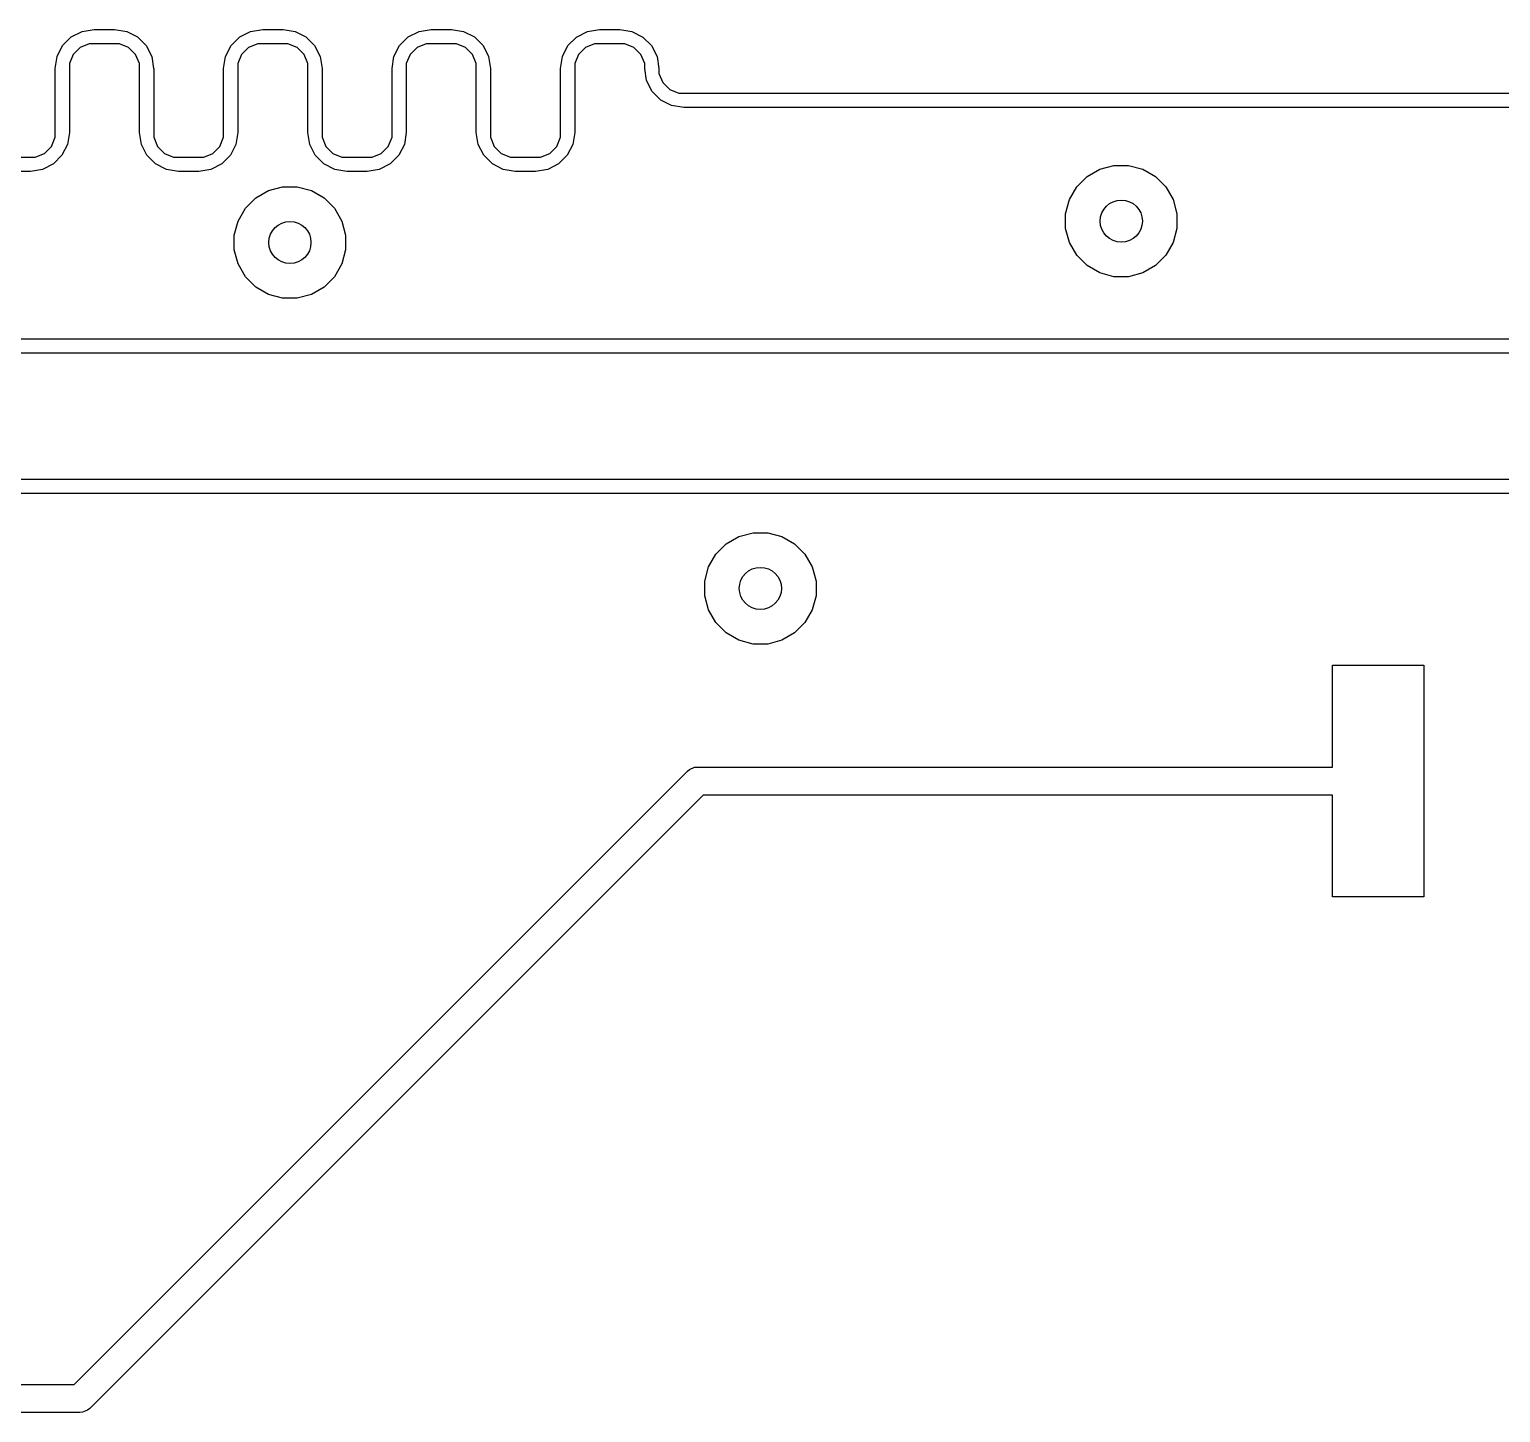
# Model space of a CAD drawing. Extents: x 0.98 to 8.13, y -3.46 to -0.83.
# Drawn here: x 5.6551 to 6.0678, y -2.7598 to -2.3718 of the extents above; entities that cross this region are included whole.
import ezdxf

# ---------------------------------------------------------------- set-up
doc = ezdxf.new("R2010")
doc.units = 0
doc.header["$MEASUREMENT"] = 0
doc.layers.add('BLACK', color=7, linetype='CONTINUOUS')

msp = doc.modelspace()

# ---------------------------------------------------------------- linework, layer by layer
at = {"layer": 'BLACK', "linetype": 'CONTINUOUS'}
for p, q in [((5.66689, -2.37391), (5.66995, -2.37235)), ((5.66995, -2.37235), (5.67333, -2.37181)), ((5.67333, -2.37181), (5.67333, -2.37181)), ((5.67333, -2.37181), (5.67904, -2.37181)), ((5.67904, -2.37181), (5.67904, -2.37181)), ((5.67904, -2.37181), (5.68243, -2.37235)), ((5.68243, -2.37235), (5.68548, -2.37391)), ((5.71414, -2.37391), (5.71719, -2.37235)), ((5.71719, -2.37235), (5.72058, -2.37181)), ((5.72058, -2.37181), (5.72058, -2.37181)), ((5.72058, -2.37181), (5.72628, -2.37181)), ((5.72628, -2.37181), (5.72628, -2.37181)), ((5.72628, -2.37181), (5.72967, -2.37235)), ((5.72967, -2.37235), (5.73272, -2.37391)), ((5.76138, -2.37391), (5.76444, -2.37235)), ((5.76444, -2.37235), (5.76782, -2.37181)), ((5.76782, -2.37181), (5.76782, -2.37181)), ((5.76782, -2.37181), (5.77353, -2.37181)), ((5.77353, -2.37181), (5.77353, -2.37181)), ((5.77353, -2.37181), (5.77691, -2.37235)), ((5.77691, -2.37235), (5.77997, -2.37391)), ((5.80862, -2.37395), (5.81167, -2.37239)), ((5.81167, -2.37239), (5.81504, -2.37186)), ((5.81504, -2.37186), (5.81504, -2.37186)), ((5.81504, -2.37186), (5.81505, -2.37186)), ((5.81505, -2.37186), (5.81505, -2.37186)), ((5.81505, -2.37186), (5.82079, -2.37186)), ((5.82079, -2.37186), (5.82079, -2.37186)), ((5.82079, -2.37186), (5.82079, -2.37186)), ((5.82079, -2.37186), (5.82417, -2.37239)), ((5.82417, -2.37239), (5.82722, -2.37395)), ((5.66291, -2.37939), (5.66447, -2.37633)), ((5.66447, -2.37633), (5.66689, -2.37391)), ((5.66939, -2.37687), (5.66743, -2.37883)), ((5.67195, -2.37581), (5.66939, -2.37687)), ((5.67333, -2.37581), (5.67195, -2.37581)), ((5.67904, -2.37581), (5.67333, -2.37581)), ((5.67333, -2.37581), (5.67333, -2.37581)), ((5.68042, -2.37581), (5.67904, -2.37581)), ((5.67904, -2.37581), (5.67904, -2.37581)), ((5.67904, -2.37581), (5.67904, -2.37581)), ((5.68298, -2.37687), (5.68042, -2.37581)), ((5.68494, -2.37883), (5.68298, -2.37687)), ((5.68548, -2.37391), (5.6879, -2.37633)), ((5.6879, -2.37633), (5.68946, -2.37939)), ((5.71016, -2.37939), (5.71171, -2.37633)), ((5.71171, -2.37633), (5.71414, -2.37391)), ((5.71664, -2.37687), (5.71468, -2.37883)), ((5.71919, -2.37581), (5.71664, -2.37687)), ((5.72057, -2.37581), (5.71919, -2.37581)), ((5.72058, -2.37581), (5.72057, -2.37581)), ((5.72628, -2.37581), (5.72058, -2.37581)), ((5.72767, -2.37581), (5.72628, -2.37581)), ((5.72628, -2.37581), (5.72628, -2.37581)), ((5.72628, -2.37581), (5.72628, -2.37581)), ((5.73022, -2.37687), (5.72767, -2.37581)), ((5.73218, -2.37883), (5.73022, -2.37687)), ((5.73272, -2.37391), (5.73515, -2.37633)), ((5.73515, -2.37633), (5.7367, -2.37939)), ((5.7574, -2.37939), (5.75896, -2.37633)), ((5.75896, -2.37633), (5.76138, -2.37391)), ((5.76388, -2.37687), (5.76192, -2.37883)), ((5.76644, -2.37581), (5.76388, -2.37687)), ((5.76781, -2.37581), (5.76644, -2.37581)), ((5.76782, -2.37581), (5.76781, -2.37581)), ((5.77353, -2.37581), (5.76782, -2.37581)), ((5.77491, -2.37581), (5.77353, -2.37581)), ((5.77353, -2.37581), (5.77353, -2.37581)), ((5.77353, -2.37581), (5.77353, -2.37581)), ((5.77747, -2.37687), (5.77491, -2.37581)), ((5.77943, -2.37883), (5.77747, -2.37687)), ((5.77997, -2.37391), (5.78239, -2.37633)), ((5.78239, -2.37633), (5.78395, -2.37939)), ((5.80464, -2.37942), (5.8062, -2.37637)), ((5.8062, -2.37637), (5.80862, -2.37395)), ((5.81112, -2.37691), (5.80916, -2.37886)), ((5.81367, -2.37586), (5.81112, -2.37691)), ((5.81504, -2.37586), (5.81367, -2.37586)), ((5.81505, -2.37586), (5.81504, -2.37586)), ((5.82079, -2.37586), (5.81505, -2.37586)), ((5.81505, -2.37586), (5.81505, -2.37586)), ((5.82217, -2.37586), (5.82079, -2.37586)), ((5.82472, -2.37691), (5.82217, -2.37586)), ((5.82667, -2.37887), (5.82472, -2.37691)), ((5.82722, -2.37395), (5.82964, -2.37637)), ((5.82964, -2.37637), (5.83119, -2.37942)), ((5.66238, -2.38277), (5.66291, -2.37939)), ((5.66743, -2.37883), (5.66638, -2.38139)), ((5.686, -2.38139), (5.68494, -2.37883)), ((5.68946, -2.37939), (5.68999, -2.38273)), ((5.70962, -2.38277), (5.71016, -2.37939)), ((5.71468, -2.37883), (5.71362, -2.38139)), ((5.73324, -2.38139), (5.73218, -2.37883)), ((5.7367, -2.37939), (5.73723, -2.38273)), ((5.75686, -2.38277), (5.7574, -2.37939)), ((5.76192, -2.37883), (5.76086, -2.38139)), ((5.78048, -2.38139), (5.77943, -2.37883)), ((5.78395, -2.37939), (5.78448, -2.38273)), ((5.80411, -2.3828), (5.80464, -2.37942)), ((5.80916, -2.37886), (5.80811, -2.38142)), ((5.82773, -2.38142), (5.82667, -2.37887)), ((5.83119, -2.37942), (5.83173, -2.38279)), ((5.66238, -2.39173), (5.66238, -2.38277)), ((5.66238, -2.38277), (5.66238, -2.38277)), ((5.66638, -2.38139), (5.66638, -2.38277)), ((5.66638, -2.38277), (5.66638, -2.38277)), ((5.66638, -2.38277), (5.66638, -2.38277)), ((5.66638, -2.38277), (5.66638, -2.39173)), ((5.686, -2.38277), (5.686, -2.38139)), ((5.686, -2.39173), (5.686, -2.38277)), ((5.686, -2.38277), (5.686, -2.38277)), ((5.686, -2.38277), (5.686, -2.38277)), ((5.686, -2.38277), (5.686, -2.38277)), ((5.68999, -2.38273), (5.69, -2.38277)), ((5.69, -2.38277), (5.69, -2.39173)), ((5.70962, -2.39173), (5.70962, -2.38277)), ((5.70962, -2.38277), (5.70962, -2.38277)), ((5.71362, -2.38139), (5.71362, -2.38277)), ((5.71362, -2.38277), (5.71362, -2.38277)), ((5.71362, -2.38277), (5.71362, -2.38277)), ((5.71362, -2.38277), (5.71362, -2.39173)), ((5.73324, -2.38277), (5.73324, -2.38139)), ((5.73324, -2.39173), (5.73324, -2.38277)), ((5.73324, -2.38277), (5.73324, -2.38277)), ((5.73324, -2.38277), (5.73324, -2.38277)), ((5.73324, -2.38277), (5.73324, -2.38277)), ((5.73723, -2.38273), (5.73724, -2.38277)), ((5.73724, -2.38277), (5.73724, -2.39173)), ((5.75686, -2.39173), (5.75686, -2.38277)), ((5.75686, -2.38277), (5.75686, -2.38277)), ((5.76086, -2.38139), (5.76086, -2.38277)), ((5.76086, -2.38277), (5.76086, -2.38277)), ((5.76086, -2.38277), (5.76086, -2.38277)), ((5.76086, -2.38277), (5.76086, -2.39173)), ((5.78048, -2.38277), (5.78048, -2.38139)), ((5.78049, -2.38277), (5.78048, -2.38277)), ((5.78049, -2.39173), (5.78049, -2.38277)), ((5.78049, -2.38277), (5.78049, -2.38277)), ((5.78049, -2.38277), (5.78049, -2.38277)), ((5.78448, -2.38273), (5.78449, -2.38277)), ((5.78449, -2.38277), (5.78449, -2.39173)), ((5.80411, -2.39173), (5.80411, -2.3828)), ((5.80411, -2.3828), (5.80411, -2.3828)), ((5.80811, -2.38142), (5.80811, -2.3828)), ((5.80811, -2.3828), (5.80811, -2.3828)), ((5.80811, -2.3828), (5.80811, -2.39173)), ((5.82773, -2.3828), (5.82773, -2.38142)), ((5.82773, -2.38281), (5.82773, -2.3828)), ((5.82773, -2.3828), (5.82773, -2.3828)), ((5.82827, -2.38617), (5.82773, -2.38281)), ((5.83173, -2.38279), (5.83173, -2.3828)), ((5.83173, -2.3828), (5.83173, -2.3828)), ((5.83173, -2.3828), (5.83173, -2.3828)), ((5.83173, -2.3828), (5.83173, -2.3828)), ((5.83173, -2.3828), (5.83173, -2.3828)), ((5.83173, -2.3828), (5.83173, -2.38417)), ((5.83173, -2.38417), (5.83279, -2.38672)), ((5.82982, -2.38922), (5.82827, -2.38617)), ((5.83224, -2.39164), (5.82982, -2.38922)), ((5.83279, -2.38672), (5.83474, -2.38868)), ((5.83474, -2.38868), (5.83729, -2.38973)), ((5.66238, -2.40069), (5.66238, -2.39173)), ((5.66638, -2.39173), (5.66638, -2.40069)), ((5.686, -2.40069), (5.686, -2.39173)), ((5.69, -2.39173), (5.69, -2.40069)), ((5.70962, -2.40069), (5.70962, -2.39173)), ((5.71362, -2.39173), (5.71362, -2.40069)), ((5.73324, -2.40069), (5.73324, -2.39173)), ((5.73724, -2.39173), (5.73724, -2.40069)), ((5.75686, -2.40069), (5.75686, -2.39173)), ((5.76086, -2.39173), (5.76086, -2.40069)), ((5.78049, -2.40069), (5.78049, -2.39173)), ((5.78449, -2.39173), (5.78449, -2.40069)), ((5.80411, -2.40069), (5.80411, -2.39173)), ((5.80811, -2.39173), (5.80811, -2.40069)), ((5.83529, -2.3932), (5.83224, -2.39164)), ((5.83867, -2.39373), (5.83529, -2.3932)), ((5.83729, -2.38973), (5.83867, -2.38973)), ((5.83867, -2.38973), (5.84426, -2.38973)), ((5.84426, -2.38973), (5.91236, -2.38973)), ((5.91236, -2.38973), (6.41155, -2.38973)), ((5.84426, -2.39373), (5.83867, -2.39373)), ((5.83867, -2.39373), (5.83867, -2.39373)), ((5.83867, -2.39373), (5.83867, -2.39373)), ((5.91236, -2.39373), (5.84426, -2.39373)), ((6.41155, -2.39373), (5.91236, -2.39373)), ((5.66238, -2.40208), (5.66238, -2.40069)), ((5.66238, -2.40069), (5.66238, -2.40069)), ((5.66238, -2.40069), (5.66238, -2.40069)), ((5.66638, -2.40069), (5.66584, -2.40408)), ((5.66638, -2.40069), (5.66638, -2.40069)), ((5.68601, -2.40074), (5.686, -2.40069)), ((5.68654, -2.40408), (5.68601, -2.40074)), ((5.69, -2.40069), (5.69, -2.40069)), ((5.69, -2.40069), (5.69, -2.40069)), ((5.69, -2.40069), (5.69, -2.40069)), ((5.69, -2.40069), (5.69, -2.40208)), ((5.70962, -2.40208), (5.70962, -2.40069)), ((5.70962, -2.40069), (5.70962, -2.40069)), ((5.70962, -2.40069), (5.70962, -2.40069)), ((5.71362, -2.40069), (5.71308, -2.40408)), ((5.71362, -2.40069), (5.71362, -2.40069)), ((5.73325, -2.40072), (5.73324, -2.40069)), ((5.73378, -2.40408), (5.73325, -2.40072)), ((5.73724, -2.40069), (5.73724, -2.40069)), ((5.73724, -2.40069), (5.73724, -2.40069)), ((5.73724, -2.40069), (5.73724, -2.40069)), ((5.73724, -2.40069), (5.73724, -2.40208)), ((5.75686, -2.40208), (5.75686, -2.40069)), ((5.75686, -2.40069), (5.75686, -2.40069)), ((5.75686, -2.40069), (5.75686, -2.40069)), ((5.76086, -2.40069), (5.76033, -2.40408)), ((5.76086, -2.40069), (5.76086, -2.40069)), ((5.7805, -2.40074), (5.78049, -2.40069)), ((5.78102, -2.40408), (5.7805, -2.40074)), ((5.78449, -2.40069), (5.78449, -2.40069)), ((5.78449, -2.40069), (5.78449, -2.40069)), ((5.78449, -2.40069), (5.78449, -2.40069)), ((5.78449, -2.40069), (5.78449, -2.40208)), ((5.80411, -2.40208), (5.80411, -2.40069)), ((5.80411, -2.40069), (5.80411, -2.40069)), ((5.80411, -2.40069), (5.80411, -2.40069)), ((5.80811, -2.40069), (5.80757, -2.40408)), ((5.80811, -2.40069), (5.80811, -2.40069)), ((5.65936, -2.40659), (5.66132, -2.40463)), ((5.66132, -2.40463), (5.66238, -2.40208)), ((5.66584, -2.40408), (5.66428, -2.40713)), ((5.68809, -2.40713), (5.68654, -2.40408)), ((5.69, -2.40208), (5.69106, -2.40463)), ((5.69106, -2.40463), (5.69302, -2.40659)), ((5.7066, -2.40659), (5.70856, -2.40463)), ((5.70856, -2.40463), (5.70962, -2.40208)), ((5.71308, -2.40408), (5.71153, -2.40713)), ((5.73534, -2.40713), (5.73378, -2.40408)), ((5.73724, -2.40208), (5.7383, -2.40463)), ((5.7383, -2.40463), (5.74026, -2.40659)), ((5.75385, -2.40659), (5.75581, -2.40463)), ((5.75581, -2.40463), (5.75686, -2.40208)), ((5.76033, -2.40408), (5.75877, -2.40713)), ((5.78258, -2.40713), (5.78102, -2.40408)), ((5.78449, -2.40208), (5.78555, -2.40463)), ((5.78555, -2.40463), (5.7875, -2.40659)), ((5.80109, -2.40659), (5.80305, -2.40463)), ((5.80305, -2.40463), (5.80411, -2.40208)), ((5.80757, -2.40408), (5.80602, -2.40713)), ((5.64971, -2.40765), (5.65542, -2.40765)), ((5.65542, -2.40765), (5.65542, -2.40765)), ((5.65542, -2.40765), (5.65543, -2.40765)), ((5.65543, -2.40765), (5.6568, -2.40765)), ((5.6568, -2.40765), (5.65936, -2.40659)), ((5.66186, -2.40956), (5.6588, -2.41112)), ((5.66428, -2.40713), (5.66186, -2.40956)), ((5.69052, -2.40956), (5.68809, -2.40713)), ((5.69357, -2.41111), (5.69052, -2.40956)), ((5.69302, -2.40659), (5.69557, -2.40765)), ((5.69557, -2.40765), (5.69696, -2.40765)), ((5.69696, -2.40765), (5.70266, -2.40765)), ((5.70266, -2.40765), (5.70266, -2.40765)), ((5.70266, -2.40765), (5.70267, -2.40765)), ((5.70267, -2.40765), (5.70405, -2.40765)), ((5.70405, -2.40765), (5.7066, -2.40659)), ((5.7091, -2.40956), (5.70605, -2.41112)), ((5.71153, -2.40713), (5.7091, -2.40956)), ((5.73776, -2.40956), (5.73534, -2.40713)), ((5.74081, -2.41111), (5.73776, -2.40956)), ((5.74026, -2.40659), (5.74282, -2.40765)), ((5.74282, -2.40765), (5.7442, -2.40765)), ((5.7442, -2.40765), (5.7442, -2.40765)), ((5.7442, -2.40765), (5.74991, -2.40765)), ((5.74991, -2.40765), (5.74991, -2.40765)), ((5.74991, -2.40765), (5.74991, -2.40765)), ((5.74991, -2.40765), (5.74991, -2.40765)), ((5.74991, -2.40765), (5.75129, -2.40765)), ((5.75129, -2.40765), (5.75385, -2.40659)), ((5.75635, -2.40956), (5.75329, -2.41112)), ((5.75877, -2.40713), (5.75635, -2.40956)), ((5.785, -2.40956), (5.78258, -2.40713)), ((5.78806, -2.41111), (5.785, -2.40956)), ((5.7875, -2.40659), (5.79006, -2.40765)), ((5.79006, -2.40765), (5.79144, -2.40765)), ((5.79144, -2.40765), (5.79715, -2.40765)), ((5.79715, -2.40765), (5.79715, -2.40765)), ((5.79715, -2.40765), (5.79716, -2.40765)), ((5.79716, -2.40765), (5.79853, -2.40765)), ((5.79853, -2.40765), (5.80109, -2.40659)), ((5.80359, -2.40956), (5.80054, -2.41112)), ((5.80602, -2.40713), (5.80359, -2.40956)), ((5.9554, -2.41104), (5.95937, -2.40997)), ((5.95937, -2.40997), (5.96348, -2.40997)), ((5.96348, -2.40997), (5.96745, -2.41104)), ((5.65542, -2.41165), (5.64971, -2.41165)), ((5.6588, -2.41112), (5.65542, -2.41165)), ((5.65542, -2.41165), (5.65542, -2.41165)), ((5.69696, -2.41165), (5.69357, -2.41111)), ((5.70266, -2.41165), (5.69696, -2.41165)), ((5.70605, -2.41112), (5.70266, -2.41165)), ((5.70266, -2.41165), (5.70266, -2.41165)), ((5.7442, -2.41165), (5.74081, -2.41111)), ((5.7499, -2.41165), (5.7442, -2.41165)), ((5.7442, -2.41165), (5.7442, -2.41165)), ((5.7442, -2.41165), (5.7442, -2.41165)), ((5.75329, -2.41112), (5.7499, -2.41165)), ((5.7499, -2.41165), (5.7499, -2.41165)), ((5.79144, -2.41165), (5.78806, -2.41111)), ((5.79715, -2.41165), (5.79144, -2.41165)), ((5.80054, -2.41112), (5.79715, -2.41165)), ((5.79715, -2.41165), (5.79715, -2.41165)), ((5.94893, -2.416), (5.95184, -2.41309)), ((5.95184, -2.41309), (5.9554, -2.41104)), ((5.96745, -2.41104), (5.97101, -2.41309)), ((5.97101, -2.41309), (5.97392, -2.416)), ((5.71863, -2.4191), (5.72219, -2.41704)), ((5.72219, -2.41704), (5.72616, -2.41598)), ((5.72616, -2.41598), (5.73028, -2.41598)), ((5.73028, -2.41598), (5.73425, -2.41704)), ((5.73425, -2.41704), (5.73781, -2.4191)), ((5.94687, -2.41956), (5.94893, -2.416)), ((5.97392, -2.416), (5.97597, -2.41956)), ((5.71367, -2.42556), (5.71573, -2.422)), ((5.71573, -2.422), (5.71863, -2.4191)), ((5.73781, -2.4191), (5.74071, -2.422)), ((5.74071, -2.422), (5.74277, -2.42556)), ((5.94581, -2.42353), (5.94687, -2.41956)), ((5.97597, -2.41956), (5.97704, -2.42353)), ((5.71261, -2.42954), (5.71367, -2.42556)), ((5.74277, -2.42556), (5.74383, -2.42954)), ((5.94581, -2.42764), (5.94581, -2.42353)), ((5.97704, -2.42353), (5.97704, -2.42764)), ((5.71261, -2.43365), (5.71261, -2.42954)), ((5.74383, -2.42954), (5.74383, -2.43365)), ((5.94687, -2.43161), (5.94581, -2.42764)), ((5.97704, -2.42764), (5.97597, -2.43161)), ((5.71367, -2.43762), (5.71261, -2.43365)), ((5.74383, -2.43365), (5.74277, -2.43762)), ((5.94893, -2.43517), (5.94687, -2.43161)), ((5.97597, -2.43161), (5.97392, -2.43517)), ((5.71573, -2.44118), (5.71367, -2.43762)), ((5.74277, -2.43762), (5.74071, -2.44118)), ((5.95184, -2.43808), (5.94893, -2.43517)), ((5.9554, -2.44014), (5.95184, -2.43808)), ((5.97101, -2.43808), (5.96745, -2.44014)), ((5.97392, -2.43517), (5.97101, -2.43808)), ((5.71863, -2.44408), (5.71573, -2.44118)), ((5.74071, -2.44118), (5.73781, -2.44408)), ((5.95937, -2.4412), (5.9554, -2.44014)), ((5.96348, -2.4412), (5.95937, -2.4412)), ((5.96745, -2.44014), (5.96348, -2.4412)), ((5.72219, -2.44614), (5.71863, -2.44408)), ((5.72616, -2.4472), (5.72219, -2.44614)), ((5.73425, -2.44614), (5.73028, -2.4472)), ((5.73781, -2.44408), (5.73425, -2.44614)), ((5.73028, -2.4472), (5.72616, -2.4472)), ((5.35433, -2.45863), (6.2836, -2.45863)), ((6.2836, -2.46263), (5.35516, -2.46263)), ((5.35433, -2.498), (6.32791, -2.498)), ((6.32874, -2.502), (5.35516, -2.502)), ((5.85416, -2.51408), (5.85813, -2.51302)), ((5.85813, -2.51302), (5.86224, -2.51302)), ((5.86224, -2.51302), (5.86621, -2.51408)), ((5.84769, -2.51905), (5.8506, -2.51614)), ((5.8506, -2.51614), (5.85416, -2.51408)), ((5.86621, -2.51408), (5.86977, -2.51614)), ((5.86977, -2.51614), (5.87268, -2.51905)), ((5.84563, -2.52261), (5.84769, -2.51905)), ((5.87268, -2.51905), (5.87473, -2.52261)), ((5.84457, -2.52658), (5.84563, -2.52261)), ((5.87473, -2.52261), (5.8758, -2.52658)), ((5.84457, -2.53069), (5.84457, -2.52658)), ((5.8758, -2.52658), (5.8758, -2.53069)), ((5.84563, -2.53466), (5.84457, -2.53069)), ((5.8758, -2.53069), (5.87473, -2.53466)), ((5.84769, -2.53822), (5.84563, -2.53466)), ((5.87473, -2.53466), (5.87268, -2.53822)), ((5.8506, -2.54113), (5.84769, -2.53822)), ((5.85416, -2.54318), (5.8506, -2.54113)), ((5.86977, -2.54113), (5.86621, -2.54318)), ((5.87268, -2.53822), (5.86977, -2.54113)), ((5.85813, -2.54425), (5.85416, -2.54318)), ((5.86224, -2.54425), (5.85813, -2.54425)), ((5.86621, -2.54318), (5.86224, -2.54425)), ((6.02067, -2.57874), (6.02067, -2.5502)), ((6.02067, -2.5502), (6.04626, -2.5502)), ((6.04626, -2.5502), (6.04626, -2.61516)), ((5.84033, -2.5794), (5.84175, -2.57882)), ((5.84175, -2.57882), (5.84252, -2.57874)), ((5.84252, -2.57874), (6.02067, -2.57874)), ((5.66766, -2.75197), (5.83974, -2.57989)), ((5.83974, -2.57989), (5.84033, -2.5794)), ((5.84415, -2.58661), (5.67208, -2.75869)), ((6.02067, -2.58661), (5.84415, -2.58661)), ((6.02067, -2.61516), (6.02067, -2.58661)), ((6.04626, -2.61516), (6.02067, -2.61516)), ((5.041, -2.75197), (5.66766, -2.75197)), ((5.66929, -2.75984), (5.03937, -2.75984)), ((5.67006, -2.75977), (5.66929, -2.75984)), ((5.67148, -2.75918), (5.67006, -2.75977)), ((5.67208, -2.75869), (5.67148, -2.75918))]:
    msp.add_line(p, q, dxfattribs=at)
at = {"layer": 'BLACK'}
for centre in [(5.96142, -2.42559), (5.72822, -2.43159), (5.86018, -2.52863)]:
    msp.add_circle(centre, 0.00591, dxfattribs=at)

doc.saveas('drawing.dxf')
